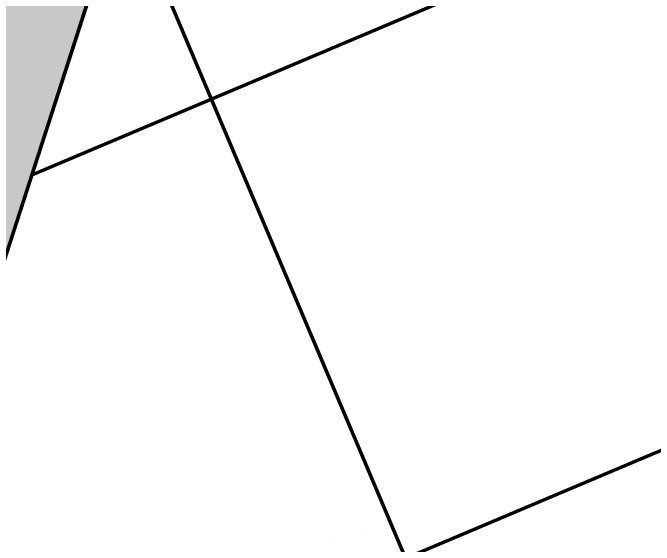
# Model space of a CAD drawing. Header units: millimetres. Extents: x 111 to 1506, y 14 to 566.
# Drawn here: x 249.402 to 252.295, y 181.618 to 184.021 of the extents above; entities that cross this region are included whole.
import ezdxf

# ---------------------------------------------------------------- set-up
doc = ezdxf.new("R2010")
doc.units = ezdxf.units.MM
for name, color, linetype, lineweight in [('ARBOLES', 78, 'Continuous', 5), ('G', 254, 'Continuous', 5), ('GRASS', 56, 'Continuous', 0)]:
    doc.layers.add(name, color=color, linetype=linetype, lineweight=lineweight)

# ---------------------------------------------------------------- blocks, each defined once
blk = doc.blocks.new('E1E')
at = {"layer": 'ARBOLES', "ltscale": 0.2}
for p, q in [((95.7812, 56.9208), (95.7812, 56.9208)), ((95.6238, 56.8379), (95.6238, 56.8379))]:
    blk.add_line(p, q, dxfattribs=at)

msp = doc.modelspace()

# ---------------------------------------------------------------- hatches: boundary and pattern name
at = {"layer": 'G', "lineweight": 100, "ltscale": 1000}
h = msp.add_hatch(dxfattribs=at)
h.set_pattern_fill('AR-HBONE', color=256, scale=0.046, angle=-22.08523, style=0)
h.set_pattern_definition([(22.914772, (777.23143, 1670.63463), (0.097837146, 0.241122153), [0.552, -0.184]), (112.914772, (777.40091, 1670.70627), (0.097837146, 0.241122153), [0.552, -0.184])])
edge = h.paths.add_edge_path()
edge.add_line((221.74739, 201.07699), (222.24177, 203.56684))
edge.add_line((222.24177, 203.56684), (283.25265, 176.18215))
edge.add_line((283.25265, 176.18215), (282.61554, 174.27589))
edge.add_line((282.61554, 174.27589), (222.04443, 201.46319))
h = msp.add_hatch(dxfattribs=at)
h.set_pattern_fill('AR-HBONE', color=256, scale=0.046, angle=-22.08523, style=0)
h.set_pattern_definition([(22.914772, (797.12783, 1599.99595), (0.097837146, 0.241122153), [0.552, -0.184]), (112.914772, (797.29731, 1600.0676), (0.097837146, 0.241122153), [0.552, -0.184])])
h.paths.add_polyline_path([(237.31807, 152.1062), (249.30241, 189.22846), (251.13806, 188.40453), (239.25796, 151.60517)])
at = {"layer": 'GRASS', "lineweight": 100, "ltscale": 1000, "true_color": 0x636466}
h = msp.add_hatch(dxfattribs=at)
h.set_pattern_fill('ANSI37', color=251, scale=18, angle=-112.08523)
h.set_pattern_definition([(292.91477, (798.2566, 1597.5663), (2.0724414, 0.8760632), []), (22.91477, (798.2566, 1597.5663), (-0.8760632, 2.0724414), [])])
h.paths.add_polyline_path([(271.95695, 142.38523), (282.61554, 174.27589), (251.13806, 188.40453), (245.13569, 169.81182), (271.60185, 142.74844)])

# ---------------------------------------------------------------- linework, layer by layer
at = {"lineweight": 211, "ltscale": 1000}
msp.add_line((251.13806, 188.40453), (245.13743, 169.8172), dxfattribs=at)
at = {"lineweight": 100, "ltscale": 1000}
msp.add_lwpolyline([(251.13806, 188.40453), (245.13743, 169.8172)], dxfattribs=at)

# ---------------------------------------------------------------- block references
at = {"layer": 'ARBOLES', "color": 0, "xscale": 0.8310831642732954, "yscale": 0.8310831642732954, "zscale": 0.8310831642732954, "rotation": 157.9147716791316}
msp.add_blockref('E1E', (342.39864, 195.55414), dxfattribs=at)

doc.saveas('drawing.dxf')
